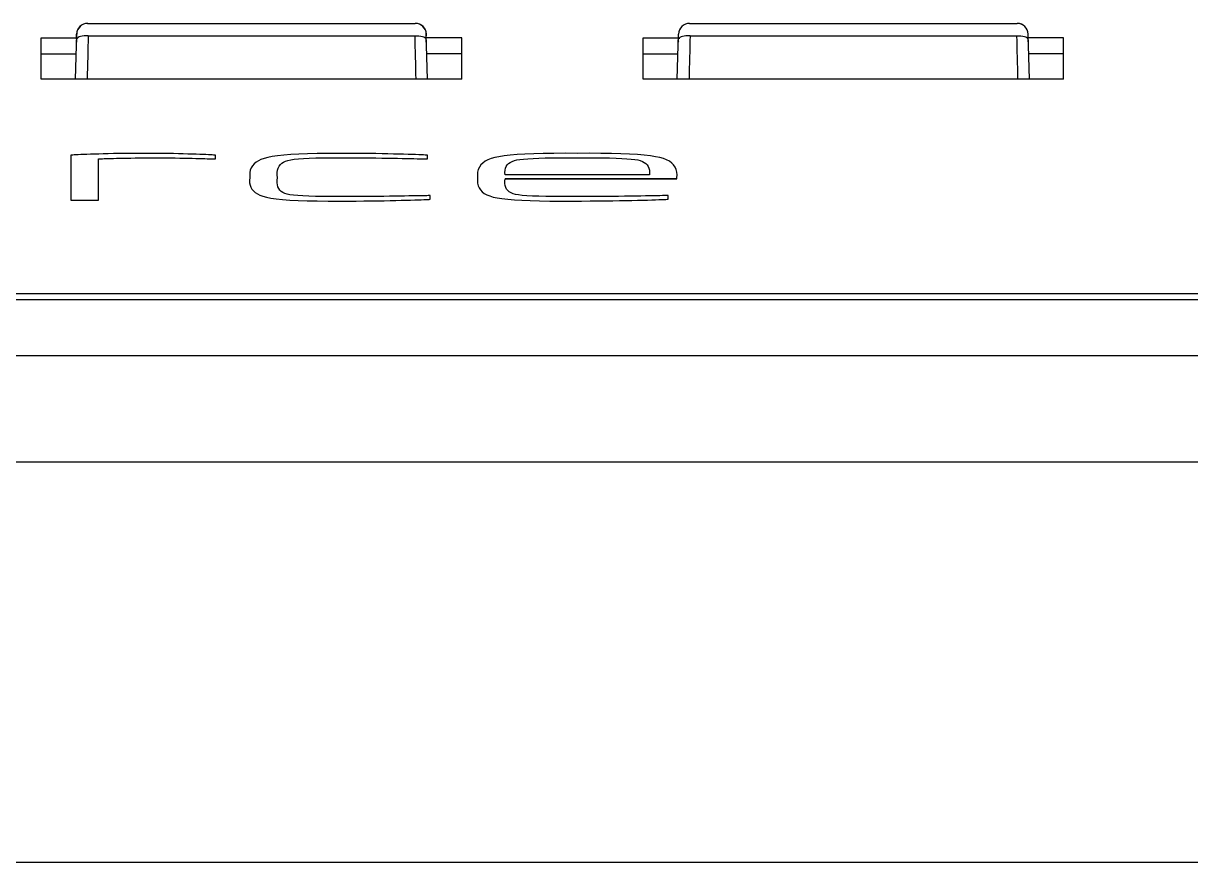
# Model space of a CAD drawing. Header units: inches. Extents: x 1.2 to 43.4, y 1.7 to 28.6.
# Drawn here: x 28.891 to 30.346, y 1.737 to 2.783 of the extents above; entities that cross this region are included whole.
import ezdxf

# ---------------------------------------------------------------- set-up
doc = ezdxf.new("R2010")
doc.units = ezdxf.units.IN
doc.header["$MEASUREMENT"] = 0
doc.layers.add('ARTWORK', color=2, linetype='Continuous')

msp = doc.modelspace()

# ---------------------------------------------------------------- linework, layer by layer
for p, q in [((28.9715, 2.7827), (29.3798, 2.7827)), ((28.9715, 2.7827), (28.9715, 2.7826)), ((28.9715, 2.7826), (29.3798, 2.7826)), ((29.3798, 2.7827), (29.3798, 2.7826)), ((29.7216, 2.7827), (30.1298, 2.7827)), ((29.7216, 2.7827), (29.7216, 2.7826)), ((29.7216, 2.7826), (30.1298, 2.7826)), ((30.1298, 2.7827), (30.1298, 2.7826)), ((28.9137, 2.7131), (28.9137, 2.7648)), ((28.9137, 2.7648), (28.9577, 2.7648)), ((28.9563, 2.7131), (28.9578, 2.7693)), ((28.9723, 2.7673), (29.3791, 2.7673)), ((29.395, 2.7131), (29.3935, 2.7693)), ((29.4377, 2.7648), (29.3937, 2.7648)), ((29.4377, 2.7131), (29.4377, 2.7648)), ((29.6637, 2.7131), (29.6637, 2.7648)), ((29.6637, 2.7648), (29.7077, 2.7648)), ((29.7063, 2.7131), (29.7078, 2.7693)), ((29.7223, 2.7673), (30.1291, 2.7673)), ((30.145, 2.7131), (30.1435, 2.7693)), ((30.1877, 2.7648), (30.1437, 2.7648)), ((30.1877, 2.7131), (30.1877, 2.7648)), ((28.9137, 2.7449), (28.9571, 2.7449)), ((29.4377, 2.7449), (29.3942, 2.7449)), ((29.6637, 2.7449), (29.7071, 2.7449)), ((30.1877, 2.7449), (30.1442, 2.7449)), ((29.4377, 2.7131), (28.9137, 2.7131)), ((30.1877, 2.7131), (29.6637, 2.7131)), ((42.1835, 2.4456), (26.2938, 2.4456)), ((26.2938, 2.4388), (42.1835, 2.4388)), ((42.1835, 2.3686), (26.2938, 2.3686)), ((42.1835, 2.2358), (26.2938, 2.2358)), ((42.1835, 1.737), (26.2938, 1.737))]:
    msp.add_line(p, q)
at = {"flags": 128}
for points in [[(28.9723, 2.7673), (28.9696, 2.7673), (28.967, 2.7672), (28.9647, 2.7668), (28.9626, 2.7664), (28.9609, 2.7658), (28.9596, 2.7652), (28.9588, 2.7644), (28.9585, 2.7636)], [(29.3791, 2.7673), (29.3817, 2.7673), (29.3843, 2.7672), (29.3867, 2.7668), (29.3888, 2.7664), (29.3905, 2.7658), (29.3917, 2.7652), (29.3925, 2.7644), (29.3928, 2.7636)], [(29.7223, 2.7673), (29.7196, 2.7673), (29.717, 2.7672), (29.7147, 2.7668), (29.7126, 2.7664), (29.7109, 2.7658), (29.7096, 2.7652), (29.7088, 2.7644), (29.7085, 2.7636)], [(30.1291, 2.7673), (30.1317, 2.7673), (30.1343, 2.7672), (30.1367, 2.7668), (30.1388, 2.7664), (30.1405, 2.7658), (30.1417, 2.7652), (30.1425, 2.7644), (30.1428, 2.7636)]]:
    msp.add_lwpolyline(points, dxfattribs=at)
for centre, radius, start, end in [((28.9715, 2.7689), 0.0138, 90, 178.4839), ((28.9715, 2.7689), 0.0137, 89.7852, 178.2556), ((29.3798, 2.7689), 0.0138, 1.5161, 90), ((29.3798, 2.7689), 0.0137, 1.7444, 90.2148), ((29.7216, 2.7689), 0.0138, 90, 178.4839), ((29.7215, 2.7689), 0.0137, 89.7852, 178.2556), ((30.1298, 2.7689), 0.0138, 1.5161, 90), ((30.1298, 2.7689), 0.0137, 1.7444, 90.2148)]:
    msp.add_arc(centre, radius, start, end)
at = {"extrusion": (0, 0, -1)}
for centre, major_axis, ratio, start_param, end_param in [((28.9914, 4.0437), (0.0334, 1.2846), 0.003189, 3.134776, 3.267468), ((28.9665, 2.6053), (0.0139, 0.55), 0.003109, 1.271733, 1.373475), ((29.7414, 4.0437), (0.0334, 1.2846), 0.003189, 3.134776, 3.267468), ((29.7165, 2.6053), (0.0139, 0.55), 0.003109, 1.271733, 1.373475)]:
    msp.add_ellipse(centre, major_axis=major_axis, ratio=ratio, start_param=start_param, end_param=end_param, dxfattribs=at)
for centre, major_axis, ratio, start_param, end_param in [((29.3848, 2.6053), (-0.0139, 0.55), 0.003109, 1.271733, 1.373475), ((29.3599, 4.0437), (-0.0334, 1.2846), 0.003189, 3.134776, 3.267468), ((30.1348, 2.6053), (-0.0139, 0.55), 0.003109, 1.271733, 1.373475), ((30.1099, 4.0437), (-0.0334, 1.2846), 0.003189, 3.134776, 3.267468)]:
    msp.add_ellipse(centre, major_axis=major_axis, ratio=ratio, start_param=start_param, end_param=end_param)
at = {"layer": 'ARTWORK'}
for p, q in [((28.9511, 2.6185), (28.9507, 2.6184)), ((28.9507, 2.6184), (28.9507, 2.5624)), ((28.9519, 2.6185), (28.9511, 2.6185)), ((28.9531, 2.6186), (28.9519, 2.6185)), ((28.9548, 2.6187), (28.9531, 2.6186)), ((28.957, 2.6188), (28.9548, 2.6187)), ((28.9597, 2.6189), (28.957, 2.6188)), ((28.9629, 2.6191), (28.9597, 2.6189)), ((28.9665, 2.6192), (28.9629, 2.6191)), ((28.9705, 2.6194), (28.9665, 2.6192)), ((28.9751, 2.6196), (28.9705, 2.6194)), ((28.98, 2.6198), (28.9751, 2.6196)), ((28.9854, 2.6199), (28.98, 2.6198)), ((28.991, 2.6201), (28.9854, 2.6199)), ((28.9971, 2.6202), (28.991, 2.6201)), ((29.0035, 2.6204), (28.9971, 2.6202)), ((29.0102, 2.6205), (29.0035, 2.6204)), ((29.0173, 2.6206), (29.0102, 2.6205)), ((29.0248, 2.6206), (29.0173, 2.6206)), ((29.0326, 2.6207), (29.0248, 2.6206)), ((29.0407, 2.6207), (29.0326, 2.6207)), ((29.049, 2.6207), (29.0407, 2.6207)), ((29.0569, 2.6206), (29.049, 2.6207)), ((29.0644, 2.6206), (29.0569, 2.6206)), ((29.0715, 2.6205), (29.0644, 2.6206)), ((29.0783, 2.6204), (29.0715, 2.6205)), ((29.0847, 2.6202), (29.0783, 2.6204)), ((29.0907, 2.6201), (29.0847, 2.6202)), ((29.0964, 2.6199), (29.0907, 2.6201)), ((29.1017, 2.6198), (29.0964, 2.6199)), ((29.1066, 2.6196), (29.1017, 2.6198)), ((29.1111, 2.6194), (29.1066, 2.6196)), ((29.1152, 2.6192), (29.1111, 2.6194)), ((29.1188, 2.6191), (29.1152, 2.6192)), ((29.1219, 2.6189), (29.1188, 2.6191)), ((29.1245, 2.6188), (29.1219, 2.6189)), ((29.1267, 2.6187), (29.1245, 2.6188)), ((29.1284, 2.6186), (29.1267, 2.6187)), ((29.1297, 2.6185), (29.1284, 2.6186)), ((29.1305, 2.6185), (29.1297, 2.6185)), ((29.1308, 2.6184), (29.1305, 2.6185)), ((29.1308, 2.6137), (29.1308, 2.6184)), ((29.2159, 2.6186), (29.2082, 2.6178)), ((29.2247, 2.6193), (29.2159, 2.6186)), ((29.2345, 2.6199), (29.2247, 2.6193)), ((29.2454, 2.6203), (29.2345, 2.6199)), ((29.2573, 2.6206), (29.2454, 2.6203)), ((29.2703, 2.6207), (29.2573, 2.6206)), ((29.2843, 2.6207), (29.2703, 2.6207)), ((29.2944, 2.6207), (29.2843, 2.6207)), ((29.3041, 2.6206), (29.2944, 2.6207)), ((29.3133, 2.6206), (29.3041, 2.6206)), ((29.3221, 2.6205), (29.3133, 2.6206)), ((29.3304, 2.6204), (29.3221, 2.6205)), ((29.3383, 2.6202), (29.3304, 2.6204)), ((29.3457, 2.6201), (29.3383, 2.6202)), ((29.3526, 2.6199), (29.3457, 2.6201)), ((29.3592, 2.6198), (29.3526, 2.6199)), ((29.3652, 2.6196), (29.3592, 2.6198)), ((29.3708, 2.6194), (29.3652, 2.6196)), ((29.3758, 2.6192), (29.3708, 2.6194)), ((29.3802, 2.6191), (29.3758, 2.6192)), ((29.384, 2.6189), (29.3802, 2.6191)), ((29.3873, 2.6188), (29.384, 2.6189)), ((29.39, 2.6187), (29.3873, 2.6188)), ((29.3921, 2.6186), (29.39, 2.6187)), ((29.3936, 2.6185), (29.3921, 2.6186)), ((29.3946, 2.6185), (29.3936, 2.6185)), ((29.395, 2.6184), (29.3946, 2.6185)), ((29.395, 2.6137), (29.395, 2.6184)), ((29.498, 2.6184), (29.4905, 2.6175)), ((29.5066, 2.6191), (29.498, 2.6184)), ((29.5164, 2.6197), (29.5066, 2.6191)), ((29.5273, 2.6202), (29.5164, 2.6197)), ((29.5393, 2.6205), (29.5273, 2.6202)), ((29.5524, 2.6207), (29.5393, 2.6205)), ((29.5666, 2.6208), (29.5524, 2.6207)), ((29.5819, 2.6207), (29.5666, 2.6208)), ((29.5971, 2.6208), (29.5819, 2.6207)), ((29.6112, 2.6207), (29.5971, 2.6208)), ((29.6241, 2.6205), (29.6112, 2.6207)), ((29.636, 2.6202), (29.6241, 2.6205)), ((29.6468, 2.6197), (29.636, 2.6202)), ((29.6565, 2.6191), (29.6468, 2.6197)), ((29.6651, 2.6184), (29.6565, 2.6191)), ((29.6727, 2.6175), (29.6651, 2.6184)), ((28.9851, 2.5624), (28.9851, 2.614)), ((28.9851, 2.614), (28.9853, 2.614)), ((28.9853, 2.614), (28.9859, 2.614)), ((28.9859, 2.614), (28.9869, 2.614)), ((28.9869, 2.614), (28.9882, 2.6141)), ((28.9882, 2.6141), (28.9899, 2.6141)), ((28.9899, 2.6141), (28.9919, 2.6142)), ((28.9919, 2.6142), (28.9943, 2.6143)), ((28.9943, 2.6143), (28.9971, 2.6143)), ((28.9971, 2.6143), (29.0002, 2.6144)), ((29.0002, 2.6144), (29.0037, 2.6145)), ((29.0037, 2.6145), (29.0075, 2.6146)), ((29.0075, 2.6146), (29.0116, 2.6147)), ((29.0116, 2.6147), (29.0159, 2.6148)), ((29.0159, 2.6148), (29.0206, 2.6149)), ((29.0206, 2.6149), (29.0255, 2.6149)), ((29.0255, 2.6149), (29.0307, 2.615)), ((29.0307, 2.615), (29.0363, 2.615)), ((29.0363, 2.615), (29.0421, 2.6151)), ((29.0421, 2.6151), (29.0481, 2.6151)), ((29.0481, 2.6151), (29.0545, 2.6151)), ((29.0545, 2.6151), (29.0615, 2.6151)), ((29.0615, 2.6151), (29.0681, 2.615)), ((29.0681, 2.615), (29.0745, 2.615)), ((29.0745, 2.615), (29.0805, 2.615)), ((29.0805, 2.615), (29.0863, 2.6149)), ((29.0863, 2.6149), (29.0917, 2.6148)), ((29.0917, 2.6148), (29.0968, 2.6147)), ((29.0968, 2.6147), (29.1016, 2.6146)), ((29.1016, 2.6146), (29.1061, 2.6145)), ((29.1061, 2.6145), (29.1103, 2.6144)), ((29.1103, 2.6144), (29.1141, 2.6143)), ((29.1141, 2.6143), (29.1175, 2.6142)), ((29.1175, 2.6142), (29.1206, 2.6141)), ((29.1206, 2.6141), (29.1232, 2.614)), ((29.1232, 2.614), (29.1255, 2.6139)), ((29.1255, 2.6139), (29.1273, 2.6139)), ((29.1273, 2.6139), (29.1288, 2.6138)), ((29.1288, 2.6138), (29.1299, 2.6138)), ((29.1299, 2.6138), (29.1305, 2.6138)), ((29.1305, 2.6138), (29.1308, 2.6137)), ((29.1768, 2.6052), (29.1753, 2.6027)), ((29.1788, 2.6075), (29.1768, 2.6052)), ((29.1813, 2.6096), (29.1788, 2.6075)), ((29.1842, 2.6114), (29.1813, 2.6096)), ((29.1875, 2.6131), (29.1842, 2.6114)), ((29.1913, 2.6145), (29.1875, 2.6131)), ((29.1959, 2.6157), (29.1913, 2.6145)), ((29.2015, 2.6168), (29.1959, 2.6157)), ((29.2082, 2.6178), (29.2015, 2.6168)), ((29.209, 2.6024), (29.2101, 2.6047)), ((29.2101, 2.6047), (29.2116, 2.6067)), ((29.2116, 2.6067), (29.2134, 2.6085)), ((29.2134, 2.6085), (29.2156, 2.6099)), ((29.2156, 2.6099), (29.2182, 2.6111)), ((29.2182, 2.6111), (29.2211, 2.612)), ((29.2211, 2.612), (29.2246, 2.6127)), ((29.2246, 2.6127), (29.229, 2.6134)), ((29.229, 2.6134), (29.2343, 2.6139)), ((29.2343, 2.6139), (29.2406, 2.6144)), ((29.2406, 2.6144), (29.2477, 2.6147)), ((29.2477, 2.6147), (29.2557, 2.615)), ((29.2557, 2.615), (29.2647, 2.6151)), ((29.2647, 2.6151), (29.2745, 2.6152)), ((29.2745, 2.6152), (29.2853, 2.6152)), ((29.2853, 2.6152), (29.2969, 2.6151)), ((29.2969, 2.6151), (29.3059, 2.6151)), ((29.3059, 2.6151), (29.3145, 2.615)), ((29.3145, 2.615), (29.3227, 2.615)), ((29.3227, 2.615), (29.3305, 2.615)), ((29.3305, 2.615), (29.3379, 2.6149)), ((29.3379, 2.6149), (29.3449, 2.6148)), ((29.3449, 2.6148), (29.3514, 2.6147)), ((29.3514, 2.6147), (29.3576, 2.6146)), ((29.3576, 2.6146), (29.3634, 2.6145)), ((29.3634, 2.6145), (29.3687, 2.6144)), ((29.3687, 2.6144), (29.3737, 2.6143)), ((29.3737, 2.6143), (29.3781, 2.6142)), ((29.3781, 2.6142), (29.382, 2.6141)), ((29.382, 2.6141), (29.3853, 2.614)), ((29.3853, 2.614), (29.3882, 2.6139)), ((29.3882, 2.6139), (29.3906, 2.6139)), ((29.3906, 2.6139), (29.3924, 2.6138)), ((29.3924, 2.6138), (29.3938, 2.6138)), ((29.3938, 2.6138), (29.3947, 2.6138)), ((29.3947, 2.6138), (29.395, 2.6137)), ((29.4615, 2.6063), (29.4596, 2.6036)), ((29.4639, 2.6086), (29.4615, 2.6063)), ((29.4668, 2.6108), (29.4639, 2.6086)), ((29.4702, 2.6126), (29.4668, 2.6108)), ((29.4742, 2.6142), (29.4702, 2.6126)), ((29.4787, 2.6155), (29.4742, 2.6142)), ((29.484, 2.6166), (29.4787, 2.6155)), ((29.4905, 2.6175), (29.484, 2.6166)), ((29.4922, 2.6021), (29.4931, 2.6043)), ((29.4931, 2.6043), (29.4944, 2.6063)), ((29.4944, 2.6063), (29.4961, 2.608)), ((29.4961, 2.608), (29.4981, 2.6095)), ((29.4981, 2.6095), (29.5005, 2.6107)), ((29.5005, 2.6107), (29.5033, 2.6117)), ((29.5033, 2.6117), (29.5064, 2.6125)), ((29.5064, 2.6125), (29.5102, 2.6131)), ((29.5102, 2.6131), (29.5148, 2.6136)), ((29.5148, 2.6136), (29.5202, 2.6141)), ((29.5202, 2.6141), (29.5265, 2.6145)), ((29.5265, 2.6145), (29.5336, 2.6148)), ((29.5336, 2.6148), (29.5416, 2.615)), ((29.5416, 2.615), (29.5504, 2.6151)), ((29.5504, 2.6151), (29.5601, 2.6152)), ((29.5601, 2.6152), (29.5706, 2.6152)), ((29.5706, 2.6152), (29.5819, 2.6151)), ((29.5819, 2.6151), (29.5932, 2.6152)), ((29.5932, 2.6152), (29.6036, 2.6152)), ((29.6036, 2.6152), (29.6132, 2.6151)), ((29.6132, 2.6151), (29.622, 2.615)), ((29.622, 2.615), (29.6299, 2.6148)), ((29.6299, 2.6148), (29.637, 2.6145)), ((29.637, 2.6145), (29.6432, 2.6141)), ((29.6432, 2.6141), (29.6486, 2.6136)), ((29.6486, 2.6136), (29.6532, 2.6131)), ((29.6532, 2.6131), (29.6569, 2.6125)), ((29.6569, 2.6125), (29.66, 2.6117)), ((29.66, 2.6117), (29.6628, 2.6107)), ((29.6628, 2.6107), (29.6652, 2.6095)), ((29.6652, 2.6095), (29.6672, 2.608)), ((29.6672, 2.608), (29.6689, 2.6063)), ((29.6689, 2.6063), (29.6701, 2.6043)), ((29.6701, 2.6043), (29.671, 2.6021)), ((29.6791, 2.6166), (29.6727, 2.6175)), ((29.6844, 2.6155), (29.6791, 2.6166)), ((29.6889, 2.6142), (29.6844, 2.6155)), ((29.6929, 2.6126), (29.6889, 2.6142)), ((29.6964, 2.6108), (29.6929, 2.6126)), ((29.6993, 2.6086), (29.6964, 2.6108)), ((29.7017, 2.6063), (29.6993, 2.6086)), ((29.7036, 2.6036), (29.7017, 2.6063)), ((29.1736, 2.5904), (29.1733, 2.5872)), ((29.1735, 2.597), (29.1734, 2.5938)), ((29.1734, 2.5938), (29.1736, 2.5904)), ((29.1742, 2.5999), (29.1735, 2.597)), ((29.1753, 2.6027), (29.1742, 2.5999)), ((29.2076, 2.5872), (29.208, 2.5904)), ((29.2077, 2.5938), (29.2078, 2.597)), ((29.208, 2.5904), (29.2077, 2.5938)), ((29.2078, 2.597), (29.2082, 2.5998)), ((29.2082, 2.5998), (29.209, 2.6024)), ((29.4574, 2.5975), (29.4571, 2.594)), ((29.4571, 2.594), (29.4573, 2.5903)), ((29.4573, 2.5903), (29.4571, 2.5868)), ((29.4582, 2.6007), (29.4574, 2.5975)), ((29.4596, 2.6036), (29.4582, 2.6007)), ((29.4915, 2.597), (29.4917, 2.5997)), ((29.4917, 2.5941), (29.4915, 2.597)), ((29.4917, 2.5997), (29.4922, 2.6021)), ((29.6715, 2.5941), (29.4917, 2.5941)), ((29.671, 2.6021), (29.6716, 2.5997)), ((29.6718, 2.597), (29.6715, 2.5941)), ((29.6716, 2.5997), (29.6718, 2.597)), ((29.705, 2.6007), (29.7036, 2.6036)), ((29.7058, 2.5975), (29.705, 2.6007)), ((29.7061, 2.594), (29.7058, 2.5975)), ((29.7059, 2.5903), (29.7061, 2.594)), ((29.7059, 2.589), (29.7059, 2.5903)), ((29.1733, 2.5872), (29.1733, 2.5842)), ((29.1733, 2.5842), (29.1738, 2.5813)), ((29.1738, 2.5813), (29.1748, 2.5787)), ((29.1748, 2.5787), (29.1762, 2.5763)), ((29.1762, 2.5763), (29.178, 2.5741)), ((29.2076, 2.5842), (29.2076, 2.5872)), ((29.208, 2.5815), (29.2076, 2.5842)), ((29.2086, 2.579), (29.208, 2.5815)), ((29.2097, 2.5768), (29.2086, 2.579)), ((29.211, 2.5749), (29.2097, 2.5768)), ((29.2128, 2.5733), (29.211, 2.5749)), ((29.4571, 2.5868), (29.4573, 2.5835)), ((29.4573, 2.5835), (29.458, 2.5804)), ((29.458, 2.5804), (29.4592, 2.5777)), ((29.4592, 2.5777), (29.4609, 2.5751)), ((29.4609, 2.5751), (29.4631, 2.5729)), ((29.4913, 2.5859), (29.4917, 2.589)), ((29.4913, 2.5831), (29.4913, 2.5859)), ((29.4917, 2.5806), (29.4913, 2.5831)), ((29.7059, 2.589), (29.4917, 2.589)), ((29.4917, 2.589), (29.7059, 2.589)), ((29.4924, 2.5783), (29.4917, 2.5806)), ((29.4935, 2.5762), (29.4924, 2.5783)), ((29.495, 2.5744), (29.4935, 2.5762)), ((28.9507, 2.5624), (28.9851, 2.5624)), ((29.178, 2.5741), (29.1803, 2.5721)), ((29.1803, 2.5721), (29.183, 2.5703)), ((29.183, 2.5703), (29.1862, 2.5687)), ((29.1862, 2.5687), (29.1898, 2.5673)), ((29.1898, 2.5673), (29.1942, 2.5661)), ((29.1942, 2.5661), (29.1998, 2.565)), ((29.1998, 2.565), (29.2065, 2.5641)), ((29.2065, 2.5641), (29.2144, 2.5633)), ((29.2149, 2.5719), (29.2128, 2.5733)), ((29.2144, 2.5633), (29.2235, 2.5626)), ((29.2173, 2.5707), (29.2149, 2.5719)), ((29.22, 2.5699), (29.2173, 2.5707)), ((29.2235, 2.5692), (29.22, 2.5699)), ((29.2279, 2.5686), (29.2235, 2.5692)), ((29.2235, 2.5626), (29.2337, 2.562)), ((29.2334, 2.5681), (29.2279, 2.5686)), ((29.2398, 2.5676), (29.2334, 2.5681)), ((29.2337, 2.562), (29.245, 2.5616)), ((29.2472, 2.5673), (29.2398, 2.5676)), ((29.245, 2.5616), (29.2575, 2.5614)), ((29.2556, 2.567), (29.2472, 2.5673)), ((29.265, 2.5669), (29.2556, 2.567)), ((29.2575, 2.5614), (29.2712, 2.5612)), ((29.2754, 2.5668), (29.265, 2.5669)), ((29.2712, 2.5612), (29.286, 2.5612)), ((29.2868, 2.5668), (29.2754, 2.5668)), ((29.286, 2.5612), (29.2963, 2.5612)), ((29.2992, 2.5669), (29.2868, 2.5668)), ((29.2963, 2.5612), (29.3061, 2.5613)), ((29.3083, 2.5669), (29.2992, 2.5669)), ((29.3061, 2.5613), (29.3155, 2.5614)), ((29.317, 2.567), (29.3083, 2.5669)), ((29.3155, 2.5614), (29.3244, 2.5615)), ((29.3253, 2.567), (29.317, 2.567)), ((29.3244, 2.5615), (29.3329, 2.5616)), ((29.3331, 2.5671), (29.3253, 2.567)), ((29.3329, 2.5616), (29.3409, 2.5617)), ((29.3406, 2.5671), (29.3331, 2.5671)), ((29.3477, 2.5672), (29.3406, 2.5671)), ((29.3409, 2.5617), (29.3484, 2.5618)), ((29.3543, 2.5673), (29.3477, 2.5672)), ((29.3484, 2.5618), (29.3555, 2.562)), ((29.3606, 2.5674), (29.3543, 2.5673)), ((29.3555, 2.562), (29.3621, 2.5622)), ((29.3664, 2.5675), (29.3606, 2.5674)), ((29.3621, 2.5622), (29.3683, 2.5624)), ((29.3718, 2.5676), (29.3664, 2.5675)), ((29.3683, 2.5624), (29.3739, 2.5625)), ((29.3768, 2.5677), (29.3718, 2.5676)), ((29.3739, 2.5625), (29.379, 2.5627)), ((29.3813, 2.5678), (29.3768, 2.5677)), ((29.379, 2.5627), (29.3834, 2.5629)), ((29.3852, 2.5678), (29.3813, 2.5678)), ((29.3834, 2.5629), (29.3873, 2.563)), ((29.3886, 2.5679), (29.3852, 2.5678)), ((29.3873, 2.563), (29.3906, 2.5631)), ((29.3916, 2.568), (29.3886, 2.5679)), ((29.3906, 2.5631), (29.3934, 2.5632)), ((29.394, 2.568), (29.3916, 2.568)), ((29.3934, 2.5632), (29.3955, 2.5633)), ((29.3959, 2.5681), (29.394, 2.568)), ((29.3955, 2.5633), (29.3971, 2.5634)), ((29.3972, 2.5681), (29.3959, 2.5681)), ((29.3971, 2.5634), (29.398, 2.5635)), ((29.3981, 2.5682), (29.3972, 2.5681)), ((29.398, 2.5635), (29.3984, 2.5635)), ((29.3984, 2.5682), (29.3981, 2.5682)), ((29.3984, 2.5635), (29.3984, 2.5682)), ((29.4631, 2.5729), (29.4657, 2.5709)), ((29.4657, 2.5709), (29.4689, 2.5691)), ((29.4689, 2.5691), (29.4726, 2.5676)), ((29.4726, 2.5676), (29.4767, 2.5663)), ((29.4767, 2.5663), (29.4816, 2.5653)), ((29.4816, 2.5653), (29.4877, 2.5643)), ((29.4877, 2.5643), (29.4949, 2.5635)), ((29.4949, 2.5635), (29.5032, 2.5628)), ((29.4969, 2.5728), (29.495, 2.5744)), ((29.4991, 2.5715), (29.4969, 2.5728)), ((29.5017, 2.5705), (29.4991, 2.5715)), ((29.5047, 2.5696), (29.5017, 2.5705)), ((29.5032, 2.5628), (29.5125, 2.5623)), ((29.5084, 2.569), (29.5047, 2.5696)), ((29.5131, 2.5684), (29.5084, 2.569)), ((29.5125, 2.5623), (29.5231, 2.5618)), ((29.5189, 2.5679), (29.5131, 2.5684)), ((29.5257, 2.5675), (29.5189, 2.5679)), ((29.5231, 2.5618), (29.5347, 2.5615)), ((29.5336, 2.5672), (29.5257, 2.5675)), ((29.5425, 2.567), (29.5336, 2.5672)), ((29.5347, 2.5615), (29.5474, 2.5613)), ((29.5525, 2.5668), (29.5425, 2.567)), ((29.5474, 2.5613), (29.5612, 2.5612)), ((29.5636, 2.5668), (29.5525, 2.5668)), ((29.5612, 2.5612), (29.5762, 2.5613)), ((29.5756, 2.5668), (29.5636, 2.5668)), ((29.5888, 2.5669), (29.5756, 2.5668)), ((29.5762, 2.5613), (29.5871, 2.5613)), ((29.5871, 2.5613), (29.5975, 2.5614)), ((29.5985, 2.5669), (29.5888, 2.5669)), ((29.5975, 2.5614), (29.6075, 2.5614)), ((29.6078, 2.5669), (29.5985, 2.5669)), ((29.6075, 2.5614), (29.6169, 2.5615)), ((29.6166, 2.567), (29.6078, 2.5669)), ((29.6251, 2.567), (29.6166, 2.567)), ((29.6169, 2.5615), (29.6258, 2.5616)), ((29.6331, 2.5671), (29.6251, 2.567)), ((29.6258, 2.5616), (29.6343, 2.5618)), ((29.6406, 2.5672), (29.6331, 2.5671)), ((29.6343, 2.5618), (29.6423, 2.5619)), ((29.6477, 2.5673), (29.6406, 2.5672)), ((29.6423, 2.5619), (29.6497, 2.5621)), ((29.6544, 2.5674), (29.6477, 2.5673)), ((29.6497, 2.5621), (29.6567, 2.5622)), ((29.6607, 2.5675), (29.6544, 2.5674)), ((29.6567, 2.5622), (29.6632, 2.5624)), ((29.6665, 2.5676), (29.6607, 2.5675)), ((29.6632, 2.5624), (29.6692, 2.5626)), ((29.6718, 2.5677), (29.6665, 2.5676)), ((29.6692, 2.5626), (29.6745, 2.5628)), ((29.6766, 2.5678), (29.6718, 2.5677)), ((29.6745, 2.5628), (29.6792, 2.563)), ((29.6809, 2.5679), (29.6766, 2.5678)), ((29.6792, 2.563), (29.6833, 2.5631)), ((29.6845, 2.568), (29.6809, 2.5679)), ((29.6833, 2.5631), (29.6868, 2.5632)), ((29.6877, 2.5681), (29.6845, 2.568)), ((29.6868, 2.5632), (29.6897, 2.5633)), ((29.6902, 2.5682), (29.6877, 2.5681)), ((29.6897, 2.5633), (29.692, 2.5634)), ((29.6923, 2.5682), (29.6902, 2.5682)), ((29.692, 2.5634), (29.6936, 2.5635)), ((29.6937, 2.5683), (29.6923, 2.5682)), ((29.6936, 2.5635), (29.6946, 2.5636)), ((29.6947, 2.5683), (29.6937, 2.5683)), ((29.6946, 2.5636), (29.695, 2.5636)), ((29.695, 2.5683), (29.6947, 2.5683)), ((29.695, 2.5636), (29.695, 2.5683))]:
    msp.add_line(p, q, dxfattribs=at)

doc.saveas('drawing.dxf')
